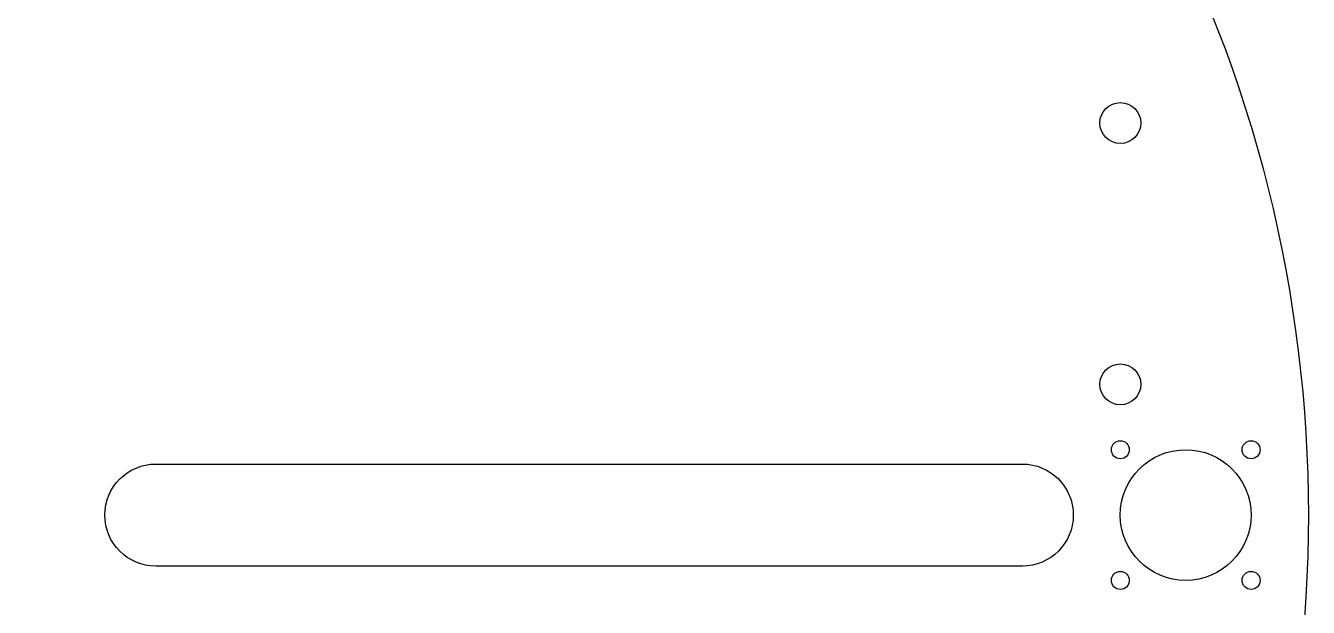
# Model space of a CAD drawing. Header units: millimetres. Extents: x -165 to 165, y -165 to 165.
# Drawn here: x 8.1 to 165, y -11.3 to 59.9 of the extents above; entities that cross this region are included whole.
import ezdxf

# ---------------------------------------------------------------- set-up
doc = ezdxf.new("R2010")
doc.units = ezdxf.units.MM
doc.layers.get('0').update_dxf_attribs({"linetype": 'CONTINUOUS'})

msp = doc.modelspace()

# ---------------------------------------------------------------- linework, layer by layer
for points in [[(78.1, 145.35), (111.73, 111.72), (145.35, 78.1, -0.251655), (145.35, -78.1), (111.73, -111.72), (78.1, -145.35, -0.251655), (-78.1, -145.35), (-111.72, -111.72), (-145.34, -78.1, -0.251655), (-145.34, 78.1), (-111.72, 111.72), (-78.1, 145.35, -0.251655)], [(130, 6.25, -1), (130, -6.25), (24, -6.25, -1), (24, 6.25)]]:
    msp.add_lwpolyline(points, format="xyb", close=True)
for centre, radius in [((142, 48), 2.5), ((142, 16), 2.5), ((142, 8), 1.1), ((150, 0), 8), ((158, 8), 1.1), ((142, -8), 1.1), ((158, -8), 1.1)]:
    msp.add_circle(centre, radius)

doc.saveas('drawing.dxf')
